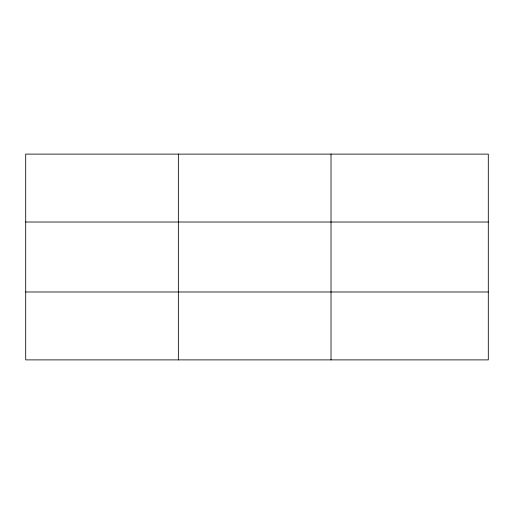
<?xml version="1.0" encoding="UTF-8"?>
<svg xmlns="http://www.w3.org/2000/svg" width="514" height="514" viewBox="0 0 514 514"><rect width="100%" height="100%" fill="white"/><g stroke="black" fill="none" stroke-linecap="round" stroke-linejoin="round"><path stroke-width="0.77" d="M178.358 154.11L178.358 359.89M331.016 154.11L331.016 359.89M488.3 291.984L488.3 359.89L25.7 359.89L25.7 154.11L488.3 154.11L488.3 291.984L25.7 291.984M25.7 222.016L488.3 222.016"/></g></svg>
